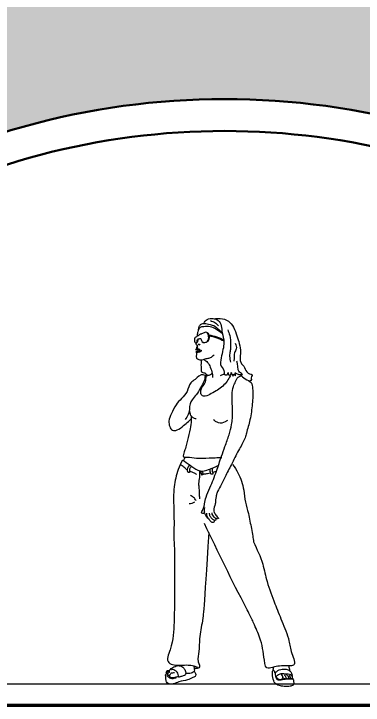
# Model space of a CAD drawing. Header units: metres. Extents: x -109 to 591, y -5 to 592.
# Drawn here: x 463.948 to 465.588, y 6.575 to 9.825 of the extents above; entities that cross this region are included whole.
import ezdxf

# ---------------------------------------------------------------- set-up
doc = ezdxf.new("R2010")
doc.units = ezdxf.units.M
doc.header["$LTSCALE"] = 0.03
doc.layers.add('Amb personas', color=8, linetype='Continuous')
for name, color, linetype, lineweight in [('HATCH SECCION', 8, 'Continuous', 5), ('Moldura con Espesor', 43, 'Continuous', 50), ('Muro', 7, 'Continuous', 70), ('Muro bajo', 7, 'Continuous', 30)]:
    doc.layers.add(name, color=color, linetype=linetype, lineweight=lineweight)

# ---------------------------------------------------------------- blocks, each defined once
blk = doc.blocks.new('dam2')
for points in [[(389.6003654792434, 512.8645793612947), (389.6046557111305, 512.8645793612947), (389.6080879010543, 512.8611507601811)], [(389.6175039523461, 512.0776206049098), (389.6178685491263, 512.0783126151407)], [(389.6460418878511, 512.0556206736592), (389.6455024289414, 512.05673323193)]]:
    blk.add_lwpolyline(points)
blk.add_circle((389.5980553743262, 512.2819788695039), 0.00470410572027258)
for points in [[(389.6287868660484, 512.9582954611042), (389.645042935327, 512.9760028649009), (389.6725004400035, 512.9785743177894), (389.694809656116, 512.9691456585673), (389.711112549058, 512.9134308637801), (389.7171188722286, 512.8697161769969), (389.7119705910213, 512.8371444499924), (389.7025320779269, 512.7994298172109), (389.7016740286068, 512.7617151844295), (389.7145447316249, 512.7351435155334), (389.7154027809451, 512.7240005557547), (389.7222671534358, 512.722286255198), (389.7265573926798, 512.722286255198), (389.731705673887, 512.7334292108701), (389.7334217651705, 512.722286255198), (389.7417907593202, 512.7210649699693), (389.7462924681886, 512.7325720626451), (389.7507617328445, 512.7193224331292), (389.7548729393197, 512.7171433494211), (389.7565890306032, 512.7240005557547), (389.7651695017342, 512.7162861970895), (389.7634534104507, 512.7300006097566), (389.772891923545, 512.7248577039798), (389.7866206758833, 512.7214291028663), (389.7960591889777, 512.7214291028663), (389.7840465352797, 512.7325720626451), (389.7771821554322, 512.7540008298708), (389.7754660641487, 512.767715242538), (389.7734743991857, 512.7828228469523)], [(389.6596410738626, 512.9700190565734), (389.6793761493715, 512.9605903973513), (389.6948209929933, 512.9451616841275)], [(389.7359959057741, 512.9254309717841), (389.7445763769052, 512.9005735993381), (389.7471505175088, 512.8577160648865), (389.7454344188685, 512.8371444499924), (389.7420022363015, 512.81914428388), (389.7420022363015, 512.7925726108773), (389.7445763769052, 512.7788582023168)], [(389.598131445836, 512.87550207364), (389.5929984607971, 512.8693577096134), (389.5899502595795, 512.865253551713), (389.5986493879599, 512.8602936078495)], [(389.5971542627168, 512.847622643358), (389.5980920567933, 512.8511022383935), (389.5979580851754, 512.8535111912928)], [(389.768601691658, 512.8637161188884), (389.7720338742249, 512.8380015982174), (389.7634534104507, 512.8208585844368), (389.7617373118104, 512.7985726648792), (389.7591631712068, 512.783143955762)], [(389.5915860863789, 512.8283832576532), (389.590926966149, 512.8157217728411), (389.5917850081124, 512.8020073601739), (389.6012235285635, 512.796007306172), (389.6218166533926, 512.7951501538404), (389.6394942303785, 512.7994883370823), (389.6550879047577, 512.802700170427), (389.6621448537305, 512.8080074141758), (389.6707253248615, 512.8148646205094)], [(389.6240427384421, 512.7958846905785), (389.6406936869381, 512.7814357452797), (389.651848291316, 512.7591498257223), (389.660428762447, 512.7308638521629), (389.6612868117672, 512.7120065378255)], [(389.6278649693569, 512.7218170566331), (389.6184264489058, 512.7261028100783), (389.5815304384917, 512.7063883475157), (389.561795355626, 512.6909596342919), (389.5437763714006, 512.6532450015104), (389.5171769160441, 512.6215304268376), (389.492293559328, 512.5941016015032), (389.4699843358587, 512.554672668165), (389.4571136328405, 512.5212437929355), (389.4605458227643, 512.4963864204896), (389.471700434499, 512.4792434067089), (389.4931516086481, 512.4801005590406), (389.5231832465715, 512.498957873378), (389.545492462684, 512.5169580394903), (389.5583631657022, 512.528100999269)], [(389.6278649693569, 512.7218170566331), (389.6218586388296, 512.6978168365189), (389.6046977039243, 512.6669594141777), (389.5849626210586, 512.6369591359548), (389.5652275455497, 512.614673220504), (389.5557890250985, 512.5966730543917), (389.5514987932114, 512.5709585337206), (389.5446344207207, 512.5478154659381), (389.5309056683824, 512.5255295463807)], [(389.7418422870076, 512.7181919800732), (389.7256823122949, 512.6935310830737), (389.6819219220332, 512.6549593020673), (389.6527483260731, 512.6395305888433), (389.6252908287534, 512.6283876290645), (389.6098459851316, 512.6335305348414), (389.6055557458876, 512.649816400397), (389.6115620764151, 512.6686737147344), (389.6287230113203, 512.6943882354053), (389.6312971519239, 512.7132455497427), (389.6381615317715, 512.7235313612964)], [(389.7865500228761, 512.7214338763029), (389.8083396762595, 512.7016726934175), (389.8341122680474, 512.6836507231372), (389.840555410466, 512.6566177738886), (389.8366895250148, 512.5871044699428), (389.8238032328065, 512.5150166011654), (389.8057624192921, 512.4558015688901), (389.7993192768736, 512.4352050337782), (389.772258056602, 512.3862882649444), (389.7372196201059, 512.322418270176), (389.7062925143832, 512.267065083091), (389.6805199299665, 512.2194355987303), (389.6637677523071, 512.1872535157038), (389.6599018594848, 512.1730933988429), (389.6573246025173, 512.1589332819821), (389.6547473455499, 512.1396240313431), (389.6470155672764, 512.1113037935069), (389.6534587170661, 512.0932818273411), (389.6650563807908, 512.0778344260071), (389.6676336377582, 512.0739725767022), (389.6624791238233, 512.072685292229), (389.6483042031313, 512.0804089949534), (389.6418610533415, 512.0894199780363), (389.6392837963741, 512.0997182455923)], [(389.5510668196602, 512.5684673941381), (389.553770502333, 512.5511819174378), (389.5601108566622, 512.5396064753558), (389.5720919180405, 512.5306724480508), (389.5806723891715, 512.5289581474941)], [(389.7222501223711, 512.5161008871586), (389.7110955179932, 512.5092436808251), (389.6819219220332, 512.5058150797115), (389.6681931696949, 512.5135294342701), (389.6596127059207, 512.5212437929355)], [(389.5127487727687, 512.3432560648154), (389.4926931071275, 512.3010775773462), (389.4716619413621, 512.223219966066), (389.4667134369734, 512.1268248255476), (389.4654763108762, 512.0489672142675), (389.4630020513107, 511.9723454385442), (389.464239184779, 511.9476287356362)], [(389.5325366017981, 512.2982131614646), (389.5223642534057, 512.3068995052779), (389.5066265260748, 512.3200005784554)], [(389.7392714967096, 512.3162999884217), (389.7620037670638, 512.27699676066), (389.7856103617457, 512.1983903092513), (389.7917305878126, 512.1442391933432), (389.8030967229897, 512.091834892404), (389.8092169490565, 512.0568986917779), (389.8198463870791, 511.9890442286103), (389.8224693453199, 511.9628420781407)], [(389.5891977127097, 512.2918702291412), (389.5870638040134, 512.2623558449535), (389.5826922118597, 512.2352802890568), (389.5835665288162, 512.2116983548685), (389.5835665288162, 512.1863696057114), (389.5844408531439, 512.1697749108255), (389.5844408531439, 512.1645344823775)], [(389.6369949132239, 512.2794947040368), (389.6246594921132, 512.2772037330999), (389.6071731234981, 512.2754569222457), (389.595806988321, 512.2719633005372)], [(389.5695774427695, 512.1584206443877), (389.5582113075924, 512.1715217216797), (389.5442222141746, 512.1828759881176)], [(389.5617085754185, 512.1514334050853), (389.5494681232848, 512.1453195712102), (389.5372276637801, 512.1435727603559)], [(389.6247225148701, 512.0708332851248), (389.6072066770781, 512.0952705723627), (389.6063323527504, 512.1214727228323), (389.6072066770781, 512.1249663445408)], [(389.6471472988399, 512.0665159570065), (389.6456766747633, 512.0568407500282), (389.6386821317399, 512.0568407500282), (389.6281903135193, 512.0655748001847), (389.6211957631248, 512.0769290666225), (389.6159498540145, 512.0891567384875), (389.615075537058, 512.0987641940711)], [(389.6537153678723, 512.0754336866839), (389.6552941760273, 512.0664482056118), (389.6509225838735, 512.0655748001847), (389.6395564486964, 512.072562039487), (389.6308132643888, 512.0830429004977), (389.6281903135193, 512.0909035493418), (389.6281903135193, 512.0996375994982)], [(389.8224693453199, 511.9628420781407), (389.8605937160688, 511.8605222805564), (389.8781238104829, 511.7810457236271), (389.9104870639767, 511.6800162018276), (389.9388048997272, 511.6005396448982), (389.9684712105158, 511.5102866055338), (389.9792589665946, 511.4523630134744), (389.9846528372628, 511.3984806012995), (389.9657742751817, 511.3971335399664), (389.9212748126844, 511.3971335399664), (389.8902600268575, 511.3917453028635), (389.8646391264411, 511.3903982415305), (389.8565483130677, 511.4106041450675), (389.8498059673612, 511.4671806757939), (389.8403666863207, 511.5170219080844), (389.8147457859044, 511.5870690397972), (389.7945187561563, 511.6342161535362), (389.7810340647434, 511.6625044168421), (389.6031277672284, 512.0530696315085)], [(389.464239184779, 511.9476287356362), (389.451830271855, 511.6102779693423), (389.4295619799925, 511.4866944589168), (389.4221392160383, 511.4286102083172), (389.445644633998, 511.4174876924201), (389.5087381239231, 511.4150160213063), (389.5347177940772, 511.4100726790789), (389.5508004480828, 511.4038935054091)], [(389.4652787634367, 511.3618417641285), (389.4630823381282, 511.3735437674716), (389.457957360484, 511.3848800819243), (389.4489532766798, 511.3923509443134), (389.4382596432849, 511.3967496082236), (389.4297699797554, 511.3973134589334), (389.4290378379859, 511.3991418951556), (389.4345288902005, 511.4027987717146), (389.4447788454888, 511.4082840844958), (389.4550288007772, 511.4123066458305), (389.4634484126986, 511.4137693972771), (389.4747965769557, 511.4115752721646), (389.485046532244, 511.4057242704931), (389.4931955838762, 511.3957023048768), (389.4971268382706, 511.3856114555903), (389.4971268382706, 511.3768349551403), (389.4956625621028, 511.372812389691)], [(389.5351981070885, 511.3863428292563), (389.5414212937014, 511.3753722036938), (389.5414212937014, 511.3654986406876), (389.5293409876748, 511.3570878250133), (389.5044482412233, 511.3479456397876), (389.4652787634367, 511.3399005130036), (389.4389217260751, 511.3318553862196), (389.4158593229906, 511.3344152002223), (389.4089039946083, 511.3420946381161), (389.406707576671, 511.3563564513473), (389.4063415094718, 511.368424139466), (389.4074397184405, 511.3768349551403), (389.4111004199168, 511.3797604539188)], [(389.4121625022181, 511.3708109755332), (389.422482760287, 511.3601459919863), (389.4331588963227, 511.3558800009952), (389.4449026372634, 511.3569464957083), (389.4534435417427, 511.3592572416714)]]:
    blk.add_spline(points, degree=3)
for points, knots in [([(389.6763908161569, 512.9777579892651), (389.6856672731549, 512.9786165489019), (389.7077784129008, 512.9806629909986), (389.7421258570774, 512.9684028668479), (389.7654906081502, 512.935493694322), (389.7767849367369, 512.8989473806371), (389.7876749573783, 512.8609802428655), (389.7931338285977, 512.8258477774951), (389.7873256682003, 512.7979334307274), (389.7897778538877, 512.7721869810117), (389.8106982450848, 512.7539880452085), (389.8133617360513, 512.7261933942866), (389.8488025398912, 512.7190427971758), (389.8314719414109, 512.70724411624), (389.8395957352341, 512.6954022923254), (389.8314746770933, 512.6924209222454), (389.8266288131509, 512.6907561920269)], [0, 0, 0, 0, 0.2046259305617079, 0.4877414456008503, 0.7522489145540279, 1.060925539150847, 1.328102829180171, 1.625569468120927, 1.82784613096811, 1.955127037656074, 2.173390099489337, 2.388262637922702, 2.547218152656189, 2.629299992592564, 2.693483837233186, 2.781076678297141, 2.781076678297141, 2.781076678297141, 2.781076678297141]), ([(389.7117675551433, 512.909123665173), (389.7032113145457, 512.9158614667879), (389.6864321450564, 512.9289990612169), (389.6585634354551, 512.945480654759), (389.6312859265627, 512.942914630007), (389.6113170702016, 512.9436858383135), (389.6023986956897, 512.9263882289775), (389.6083694335128, 512.9473900575358), (389.6143401052042, 512.9553698925338), (389.6309258729639, 512.9600032590037), (389.6523976904814, 512.9538410958071), (389.6779457627226, 512.9472020599646), (389.6931188276857, 512.9299280202881), (389.7038782244579, 512.9207917490934), (389.7094110079504, 512.9151621724567), (389.711112549058, 512.9134308637801)], [0.01000074871195943, 0.01000074871195943, 0.01000074871195943, 0.01000074871195943, 0.2519080958979453, 0.4829125628750198, 0.6909101395712705, 0.8502740922849421, 0.8956716958198837, 0.9933797239902102, 1.096640797903723, 1.162409819203647, 1.346838025403083, 1.584292311264291, 1.722396141481145, 1.842700668860921, 1.89613062139314, 1.89613062139314, 1.89613062139314, 1.89613062139314]), ([(389.5922710033624, 512.8715342283604), (389.5901446335781, 512.871162857298), (389.5826929738498, 512.8744763719552), (389.5853134977983, 512.8845338045409), (389.5853325765886, 512.8963471938049), (389.5999042156549, 512.9004325771774), (389.6086011421125, 512.9085706991435), (389.6167647080389, 512.9109595581397), (389.6167647080389, 512.9109595581397), (389.6229022999996, 512.9139375617852), (389.6297955261088, 512.9170150251935), (389.6427557443619, 512.9187365191875), (389.6490095661655, 512.9050031450421), (389.6505011703924, 512.8913128216442), (389.644759776019, 512.8772708596176), (389.6348225064426, 512.8726225590418), (389.6229889373332, 512.8702239431606), (389.6159211006533, 512.8797653212658), (389.6152163730366, 512.8912728835978), (389.6059038033958, 512.8894221453085), (389.5970997899306, 512.8884392333912), (389.5974340645519, 512.8814948019569), (389.5965703387, 512.8745097570153), (389.5922710033624, 512.8715342283604)], [1.029626130519683, 1.029626130519683, 1.029626130519683, 1.029626130519683, 1.080251537735419, 1.162309128135357, 1.226492972775987, 1.322631822643684, 1.44378838848639, 1.489650007738167, 1.489650007738167, 1.489650007738167, 1.607995163574127, 1.670995891220226, 1.739092301427288, 1.896933299144212, 1.981386998271049, 2.04623422738555, 2.134659451486788, 2.215288377100798, 2.283081114775664, 2.333481718499081, 2.393243201957446, 2.451269161807105, 2.469049312360149, 2.469049312360149, 2.469049312360149, 2.469049312360149]), ([(389.6045262612676, 512.9313194576894), (389.6034348813158, 512.9279467514409), (389.6007247723086, 512.9195778026985), (389.5973385836058, 512.9093632768021), (389.5979018557171, 512.9025204710409), (389.5981011922736, 512.9009136231433)], [0.006286788454975187, 0.006286788454975187, 0.006286788454975187, 0.006286788454975187, 0.0847533159497952, 0.2008052768110997, 0.2363418935076323, 0.2363418935076323, 0.2363418935076323, 0.2363418935076323]), ([(389.6427391290425, 512.9162646328374), (389.6429405848837, 512.9161874297328), (389.6457628721486, 512.9149327108609), (389.6507631649042, 512.9039520827897), (389.6522547691309, 512.8902617593919), (389.6465133747576, 512.8762197973653), (389.6365761051812, 512.8715714967894), (389.6278875225756, 512.8698103567623), (389.6238821485508, 512.8721299696377), (389.623236322451, 512.8726185299835)], [1.665910524356947, 1.665910524356947, 1.665910524356947, 1.665910524356947, 1.670995891220226, 1.739092301427288, 1.896933299144212, 1.981386998271049, 2.04623422738555, 2.134659451486788, 2.153124825865227, 2.153124825865227, 2.153124825865227, 2.153124825865227]), ([(389.6140442448939, 512.8889525577658), (389.6124607943805, 512.8893291802669), (389.6071765138316, 512.8883173949461), (389.5988533886692, 512.8873881711389), (389.5991876632905, 512.8804437397046), (389.5983872499015, 512.8763993481219), (389.598131445836, 512.87550207364)], [2.292267795918906, 2.292267795918906, 2.292267795918906, 2.292267795918906, 2.333481718499081, 2.393243201957446, 2.451269161807105, 2.469049312360149, 2.469049312360149, 2.469049312360149, 2.469049312360149]), ([(389.649064841608, 512.906539814575), (389.6617740646981, 512.9032612243894), (389.6850576232681, 512.896889529569), (389.70668363253, 512.8862375187258), (389.7164803552168, 512.8811363721694)], [0.04803086434492612, 0.04803086434492612, 0.04803086434492612, 0.04803086434492612, 0.336074966001519, 0.5786481220413784, 0.5786481220413784, 0.5786481220413784, 0.5786481220413784]), ([(389.6502432417436, 512.9021042950791), (389.6623626813285, 512.8989581134836), (389.6853843208793, 512.8925413647491), (389.7067797342429, 512.881925186187), (389.7169005508026, 512.8766368402124)], [0.06124032691658865, 0.06124032691658865, 0.06124032691658865, 0.06124032691658865, 0.336074966001519, 0.5868200692637396, 0.5868200692637396, 0.5868200692637396, 0.5868200692637396]), ([(389.5969854217321, 512.8607700365909), (389.5953740680477, 512.8539133873688), (389.5919925603503, 512.84849612026), (389.5898020972031, 512.8398427652222), (389.5931373757937, 512.8475849442923), (389.597150417993, 512.8412383047289), (389.6008558502425, 512.8476119045665), (389.6065316695859, 512.8386756013592), (389.6180896398866, 512.835792257344), (389.6051456747984, 512.8270578009962), (389.59698445322, 512.8270039209104), (389.5900981424325, 512.8286430233571), (389.5915274231459, 512.8344081242568), (389.5979604265255, 512.8316877779434), (389.6032610184442, 512.831115340472), (389.6115700640246, 512.8346930817496), (389.6012839146812, 512.8390426306861), (389.5963137046938, 512.8404812801125), (389.5915481789756, 512.8385195308487), (389.5898020972031, 512.8398427652222), (389.5898020972031, 512.8398427652222), (389.5907258721741, 512.8424161017474)], [1.013953108829435, 1.013953108829435, 1.013953108829435, 1.013953108829435, 1.056526136628466, 1.09480900588516, 1.121523971496511, 1.149692827548147, 1.181181360266161, 1.252984948352652, 1.307161106384164, 1.391870994923323, 1.480072024431131, 1.511560495840726, 1.537510829126886, 1.575311254911276, 1.625711858634693, 1.653880714686335, 1.708056828747431, 1.746377585122928, 1.784698341498424, 1.802508351152706, 1.858653732040032, 1.858653732040032, 1.858653732040032, 1.858653732040032]), ([(389.5965471018012, 512.8399094402483), (389.5978450700694, 512.8382780825077), (389.5992355478314, 512.8365360887933), (389.5985778157003, 512.8344430714974), (389.595818120368, 512.8326930501862)], [0.005566002196000954, 0.005566002196000954, 0.005566002196000954, 0.005566002196000954, 0.02457922877144878, 0.05350094827703491, 0.05350094827703491, 0.05350094827703491, 0.05350094827703491]), ([(389.6123777119091, 512.7939737457468), (389.6117255529133, 512.7884505548585), (389.6099233898562, 512.7731878802036), (389.6103490965536, 512.7561654482943), (389.6112233067202, 512.7363383464701), (389.6247945702819, 512.7356392738405), (389.6327178945349, 512.7300236972628), (389.6345777804256, 512.7259511312853), (389.6351998434894, 512.7244672403293)], [0, 0, 0, 0, 0.1213457802626461, 0.3353244894710368, 0.3995083447157926, 0.5095158648171911, 0.5724929302532208, 0.6074024107488494, 0.6074024107488494, 0.6074024107488494, 0.6074024107488494]), ([(389.6278649693569, 512.7218170566331), (389.6283692411713, 512.7223703766525), (389.6298458852722, 512.7239906471481), (389.6334848417833, 512.7238316452447), (389.6365006891332, 512.7249897495851), (389.6387080514298, 512.7240653684323), (389.6389769317981, 512.723292152731), (389.6390241104176, 512.7230900016268)], [0, 0, 0, 0, 0.01596338715493022, 0.04674511008221132, 0.07315609429346406, 0.08699152445369204, 0.09151032648755138, 0.09151032648755138, 0.09151032648755138, 0.09151032648755138]), ([(389.6378065722817, 512.7231089495583), (389.6405267311174, 512.723062455471), (389.6457120604649, 512.722973825663), (389.653545495889, 512.7261069513022), (389.6579472043771, 512.7294901076691), (389.6603352219581, 512.7314935249758)], [0, 0, 0, 0, 0.05938791339351349, 0.1132087899287362, 0.1815985051122674, 0.1815985051122674, 0.1815985051122674, 0.1815985051122674]), ([(389.696523594481, 512.7209721389726), (389.7014191980005, 512.7227209887117), (389.7072703510861, 512.7248111881133), (389.7133737713161, 512.7256450185711), (389.7143746769477, 512.7257604809021)], [0, 0, 0, 0, 0.1137451054273062, 0.1359464715505314, 0.1359464715505314, 0.1359464715505314, 0.1359464715505314]), ([(389.6050862007401, 512.1057235365347), (389.6043462986585, 512.1023336694377), (389.6029282843817, 512.0958370260847), (389.5867571958036, 512.1000778761614), (389.5992302545831, 512.1153017042856), (389.6030618315305, 512.1279912972103), (389.6077965168042, 512.1472849533385), (389.6139369081659, 512.1772542626204), (389.6397401607587, 512.2240090531459), (389.664029486493, 512.2853556737297), (389.6872196409247, 512.3472146100476), (389.7083108750514, 512.4013850607303), (389.7266545829164, 512.4479312707058), (389.7397548893492, 512.4902576960815), (389.7469353466346, 512.5364533282552), (389.7462451578955, 512.5818350804515), (389.7463179409, 512.630019652951), (389.7505843810927, 512.6656815319477), (389.7636616422797, 512.6877315965212), (389.7698232798818, 512.7033184574276), (389.7791673785826, 512.713229106772), (389.7873463859506, 512.715293395489), (389.7916447575984, 512.7160605311192)], [0, 0, 0, 0, 0.06457502453871017, 0.1237573308743, 0.2515442938472024, 0.3408768109032078, 0.4466464938889328, 0.678412595548201, 1.017081551251003, 1.60913987580903, 2.134447375796533, 2.471518335607293, 2.889638520311934, 3.23673060598387, 3.44443644182285, 3.916928046711514, 4.231222560640521, 4.511716062621534, 4.689584287327079, 4.789982047951253, 4.88072067526714, 4.97465744830935, 4.97465744830935, 4.97465744830935, 4.97465744830935]), ([(389.5576824606487, 512.5429588670116), (389.5581220183504, 512.5359941875172), (389.5590760948872, 512.51577093569), (389.5518499615832, 512.4791522661711), (389.5380259753147, 512.4301638099723), (389.5289726311256, 512.3957088640216), (389.5119572905256, 512.3552246891926), (389.5459749884995, 512.3558425332202), (389.5797662542579, 512.3473654286354), (389.6269828619321, 512.349527726915), (389.6630937055079, 512.3491686729091), (389.6823578373061, 512.3492012290648), (389.6899341293079, 512.3491999646134), (389.6919739000425, 512.3491996241842)], [0.03679921324419645, 0.03679921324419645, 0.03679921324419645, 0.03679921324419645, 0.1898913215016927, 0.4819467223349662, 0.8599490489672235, 1.263588801846009, 1.432288271363409, 1.543103238777955, 1.860005250086896, 2.283743505182304, 2.540525142838458, 2.662496403135588, 2.707433177548044, 2.707433177548044, 2.707433177548044, 2.707433177548044]), ([(389.523920160047, 512.3559175021908), (389.5232741920628, 512.3529641291519), (389.521724640866, 512.3473872375015), (389.5181511980228, 512.3428969212829), (389.5162180938861, 512.3408261260074)], [0.02585494159643289, 0.02585494159643289, 0.02585494159643289, 0.02585494159643289, 0.09130815720765581, 0.1529623655274024, 0.1529623655274024, 0.1529623655274024, 0.1529623655274024]), ([(389.5127487727687, 512.3432560648154), (389.5243449898748, 512.3356066925555), (389.5475904664343, 512.3202729589823), (389.5732924309468, 512.2950549186988), (389.6042237749114, 512.2880928933404), (389.6285946349466, 512.2962658249229), (389.6505254819348, 512.30365189244), (389.6654368451308, 512.3101757145645), (389.6725173399851, 512.3128834574742), (389.6745994021439, 512.3136614399186)], [0, 0, 0, 0, 0.3066925300465776, 0.6147879047922389, 0.7721580435441342, 0.9761638952505862, 1.167008032520012, 1.285011991371938, 1.333971038112964, 1.333971038112964, 1.333971038112964, 1.333971038112964]), ([(389.5443315593081, 512.3211329420361), (389.5394626191983, 512.3146043827197), (389.5328905112938, 512.3056648543744), (389.5316790617484, 512.2902517783186), (389.5471722480841, 512.2826636581048), (389.5434172925489, 512.3000722775181), (389.5480432103935, 512.3086352081077), (389.5519489582048, 512.3116746397457), (389.553994164137, 512.3131729226241)], [0.002976226235100476, 0.002976226235100476, 0.002976226235100476, 0.002976226235100476, 0.1801151193197602, 0.2445639869936794, 0.3163216064472998, 0.4281074266410475, 0.4811460725106499, 0.5358218545380508, 0.5358218545380508, 0.5358218545380508, 0.5358218545380508]), ([(389.5448323928378, 512.292679133193), (389.551133184488, 512.2897247669418), (389.5614536149529, 512.2848560540891), (389.5710703635708, 512.2787235648577), (389.5748233518798, 512.2763303276728)], [0.004806244395226721, 0.004806244395226721, 0.004806244395226721, 0.004806244395226721, 0.1578643346157389, 0.2558262554584638, 0.2558262554584638, 0.2558262554584638, 0.2558262554584638]), ([(389.6360027681973, 512.2987740203445), (389.6354779194438, 512.2926893929676), (389.6348863684239, 512.2853393055082), (389.6386783766897, 512.2744552746536), (389.6442328015963, 512.2769159808388), (389.6519709075964, 512.2753083641081), (389.6454908839833, 512.2867260677522), (389.647448300976, 512.2944135475649), (389.6479723681296, 512.3005076529076), (389.6481744523715, 512.3030944011022)], [0.00201973674176795, 0.00201973674176795, 0.00201973674176795, 0.00201973674176795, 0.1412283665002486, 0.169913414746195, 0.2212697747504154, 0.2469479006308762, 0.3123488769029301, 0.3893029112387574, 0.4452211970261666, 0.4452211970261666, 0.4452211970261666, 0.4452211970261666]), ([(389.6639032421417, 512.2856748338115), (389.6615832382883, 512.2854838936239), (389.6563066321643, 512.2848872617013), (389.6512321330147, 512.2832541919349), (389.6483899824577, 512.2822543973942)], [0.1699313294437143, 0.1699313294437143, 0.1699313294437143, 0.1699313294437143, 0.2211495015868036, 0.2871792163749476, 0.2871792163749476, 0.2871792163749476, 0.2871792163749476]), ([(389.6217642455881, 512.0116415081632), (389.5875017933534, 511.6530318127571), (389.580760878649, 511.6056897433547), (389.5617891065766, 511.5411219542502), (389.563106212593, 511.4771084981181), (389.5488655549328, 511.4375840711567), (389.5653190819, 511.4023978583996), (389.5472551033078, 511.3960148205783), (389.540303735498, 511.3990954014681), (389.5356998856146, 511.4019101657085)], [0, 0, 0, 0, 0.4505212008972038, 1.052030659275633, 1.480049843835992, 1.816888976250618, 2.025786738487023, 2.078710800023262, 2.191408509456473, 2.191408509456473, 2.191408509456473, 2.191408509456473]), ([(389.534928032277, 511.4100051992384), (389.5350542840357, 511.4075974067079), (389.5354694843286, 511.4015258975627), (389.5380490364166, 511.3916626826257), (389.5307089896451, 511.3761008264731), (389.5126249091953, 511.3767318806542), (389.5008862671895, 511.3762402117604), (389.4967829376273, 511.375701945587)], [0.01423001020698022, 0.01423001020698022, 0.01423001020698022, 0.01423001020698022, 0.06733992972368, 0.1482925978555633, 0.2347734072739606, 0.399776162664212, 0.492613173467005, 0.492613173467005, 0.492613173467005, 0.492613173467005]), ([(389.411220266972, 511.3815119676138), (389.4102753342519, 511.3822856713353), (389.4079656590153, 511.3847699057803), (389.4115217749252, 511.3906864018003), (389.4165091635821, 511.3905433749121), (389.4190433144815, 511.3911656275735), (389.4202521662365, 511.3914624572619)], [0.01121671910208408, 0.01121671910208408, 0.01121671910208408, 0.01121671910208408, 0.0361398863879729, 0.08544235973809258, 0.1154919738380132, 0.1429012790435893, 0.1429012790435893, 0.1429012790435893, 0.1429012790435893]), ([(389.4164516841096, 511.3754383858965), (389.4151125190955, 511.3755536285334), (389.4111847665339, 511.3761853317033), (389.4105699040481, 511.3837096322131), (389.414397000467, 511.3875171739613), (389.4191048252398, 511.3894705083644), (389.4226598049099, 511.3897890333283), (389.4250110693104, 511.3899997058153)], [0.005894637142110934, 0.005894637142110934, 0.005894637142110934, 0.005894637142110934, 0.03324435475102751, 0.09020303353160129, 0.1225496645536917, 0.1490169958726433, 0.2007166755919206, 0.2007166755919206, 0.2007166755919206, 0.2007166755919206]), ([(389.4127609283007, 511.390090629953), (389.4126708238733, 511.3908953466994), (389.412657303141, 511.3937768903116), (389.4188661068135, 511.3938535581108), (389.4237678693669, 511.3931175105163), (389.4263103779751, 511.396560078048), (389.4284859010197, 511.3972222987269), (389.4296129962503, 511.3974837269392)], [0.007841649258927266, 0.007841649258927266, 0.007841649258927266, 0.007841649258927266, 0.02416501550838746, 0.07110305887088653, 0.1061475465742559, 0.1309170018469224, 0.1558523121787326, 0.1558523121787326, 0.1558523121787326, 0.1558523121787326]), ([(389.4247471054283, 511.368845701454), (389.4237043041723, 511.3686096289483), (389.4210058386461, 511.3684167311233), (389.4160697280337, 511.3728060162214), (389.4157972385054, 511.3807569687789), (389.4209758686782, 511.3855579260614), (389.4243635224175, 511.3858558209315), (389.4257432110799, 511.3859771444806)], [0.0232531414472964, 0.0232531414472964, 0.0232531414472964, 0.0232531414472964, 0.0463973071705755, 0.08458225778225012, 0.1517611009732538, 0.1954945809752792, 0.2255442004740123, 0.2255442004740123, 0.2255442004740123, 0.2255442004740123]), ([(389.464752218827, 511.3650901797965), (389.4644400661897, 511.3649808729198), (389.4586044833573, 511.3629703209417), (389.4481851235993, 511.3605500111795), (389.4356008472755, 511.3580662141787), (389.4225545749046, 511.3623404771857), (389.4256191008871, 511.3755434818495), (389.4324322737524, 511.3821088089256), (389.4397192195892, 511.3822678150937), (389.4440736499391, 511.3827631894692), (389.446609196227, 511.3830516415875)], [0.7419770059904546, 0.7419770059904546, 0.7419770059904546, 0.7419770059904546, 0.7492079447397364, 0.8769764550596433, 0.9767510488454012, 1.035688940307321, 1.13828387568916, 1.195401628478064, 1.236074794035822, 1.292773676662357, 1.292773676662357, 1.292773676662357, 1.292773676662357]), ([(389.894206970367, 511.3791185705786), (389.8940794580968, 511.379336366457), (389.8927960171053, 511.381873847069), (389.8944674957304, 511.3869548327204), (389.8947902797483, 511.3912973454536), (389.8948494794009, 511.3928497264267)], [0.09604222964068515, 0.09604222964068515, 0.09604222964068515, 0.09604222964068515, 0.1019197660547785, 0.1630191848322302, 0.1977177422232739, 0.1977177422232739, 0.1977177422232739, 0.1977177422232739]), ([(389.9006276629246, 511.3678491122429), (389.9000481170003, 511.3702349192104), (389.8994532568587, 511.3726837699584), (389.8979528943115, 511.3747013199857), (389.8979137157979, 511.3747529928277)], [0, 0, 0, 0, 0.05309190225635591, 0.05449482976910699, 0.05449482976910699, 0.05449482976910699, 0.05449482976910699]), ([(389.9007330107636, 511.3668519727921), (389.904824863504, 511.3705165159718), (389.9162182091738, 511.3805101150026), (389.9383017120651, 511.3830748027001), (389.9596141785163, 511.3816350335154), (389.9711317372266, 511.3709339265105), (389.9754628123443, 511.3624524682192), (389.9810414776491, 511.349022762859), (389.9656961486154, 511.3602580840715), (389.9513737598855, 511.3594431246848), (389.9322965674894, 511.3616778101631), (389.9168900177685, 511.3604332656802), (389.910267278094, 511.3530622635991), (389.9050169001318, 511.3508727891425), (389.9035280987243, 511.3487838615355), (389.9030455288541, 511.3479277147866)], [0.006061846740217256, 0.006061846740217256, 0.006061846740217256, 0.006061846740217256, 0.1251007909962715, 0.3353463561086356, 0.4708238287957915, 0.5870583663256004, 0.6433441965993886, 0.7182286767332716, 0.769404905755485, 0.9332754425031782, 1.074645189410985, 1.187625758321259, 1.250176123158135, 1.286158523843844, 1.307644164576121, 1.307644164576121, 1.307644164576121, 1.307644164576121]), ([(389.9697662617184, 511.3715090902717), (389.9691461705941, 511.3747866662357), (389.9679704716061, 511.3806556073266), (389.9654604468744, 511.3891677453935), (389.9664683744365, 511.3944179369683), (389.9671738435256, 511.3970653744962)], [0.01967018210214912, 0.01967018210214912, 0.01967018210214912, 0.01967018210214912, 0.09343825455971243, 0.1517417157881057, 0.2109748378604708, 0.2109748378604708, 0.2109748378604708, 0.2109748378604708]), ([(389.4652787634367, 511.3618417641285), (389.4702694542182, 511.3636062661366), (389.4779075815098, 511.3650933272401), (389.4867141113539, 511.3678163089174), (389.4932141657669, 511.3705392905946), (389.4956625621028, 511.372812389691)], [0, 0, 0, 0, 0.1127563464926922, 0.1735974072467864, 0.2386623711299945, 0.2386623711299945, 0.2386623711299945, 0.2386623711299945]), ([(389.9059065968358, 511.3510481457228), (389.9064282185917, 511.3484943247649), (389.9084402224176, 511.3414623511576), (389.918511868961, 511.3356491573982), (389.9300109529083, 511.3348999592297), (389.9349945972532, 511.3419263672081), (389.9365159130585, 511.3498184348301), (389.932002216083, 511.3556019400349), (389.928702244087, 511.3581960455147), (389.9276480395259, 511.3590247549195)], [0.02378306174385309, 0.02378306174385309, 0.02378306174385309, 0.02378306174385309, 0.07958834359250025, 0.1843187468754928, 0.2569085440433613, 0.305736441672866, 0.3596369550958022, 0.4230883730969772, 0.4528736363538693, 0.4528736363538693, 0.4528736363538693, 0.4528736363538693]), ([(389.9352530378507, 511.3443369732091), (389.9376925753717, 511.3431340541981), (389.9414454331525, 511.3412251859542), (389.9469502262115, 511.3376551506072), (389.9517044056861, 511.3418894861121), (389.9494807868452, 511.3483025793851), (389.9450066641591, 511.351721174119), (389.9440423051503, 511.3553525479211), (389.943756345214, 511.3564293537704)], [0.01157427558207061, 0.01157427558207061, 0.01157427558207061, 0.01157427558207061, 0.07337094393415655, 0.1059642142780598, 0.1411234700268257, 0.1799924335543124, 0.2371829103656551, 0.2612899378911761, 0.2612899378911761, 0.2612899378911761, 0.2612899378911761]), ([(389.9496497791408, 511.3404146279818), (389.9502550879423, 511.3399664551004), (389.9524796297648, 511.3385525182564), (389.9572951552723, 511.3388891829044), (389.9628001066984, 511.3416391924192), (389.9626378996256, 511.3488894107748), (389.9569131567258, 511.3516204183344), (389.9542418826161, 511.3546331867439), (389.953109553066, 511.3559102727177)], [0.0111299396240541, 0.0111299396240541, 0.0111299396240541, 0.0111299396240541, 0.02750327602007486, 0.06947099074329556, 0.1107259189237189, 0.1488385489708533, 0.2001434388709858, 0.2378927148502756, 0.2378927148502756, 0.2378927148502756, 0.2378927148502756]), ([(389.9592833864119, 511.3400499375769), (389.9610451368265, 511.3393662056736), (389.9640306801258, 511.3383386315417), (389.9694566264103, 511.3406177990752), (389.9697161279945, 511.3442029768516), (389.9690440859557, 511.3494545655866), (389.9667855287896, 511.3526487846687), (389.9655804944118, 511.3543530336741)], [0.01681681803739913, 0.01681681803739913, 0.01681681803739913, 0.01681681803739913, 0.06031801986858444, 0.08702478186077191, 0.129637391951332, 0.1685063554788201, 0.2129652298363841, 0.2129652298363841, 0.2129652298363841, 0.2129652298363841]), ([(389.9698496864729, 511.3411732080472), (389.9712086035412, 511.3398498520816), (389.9735591186751, 511.3381778862682), (389.9785311684383, 511.3396563487345), (389.9794531752454, 511.3446943292191), (389.9783968474928, 511.349936187429), (389.9752612809154, 511.3512046825161), (389.9738944553089, 511.3517576325251)], [0.01620502248051051, 0.01620502248051051, 0.01620502248051051, 0.01620502248051051, 0.05500655204014972, 0.07913379534063082, 0.1152943738517773, 0.1550885233976271, 0.1858401503942509, 0.1858401503942509, 0.1858401503942509, 0.1858401503942509]), ([(389.9814682209001, 511.3369190947159), (389.9809595803175, 511.3378141283494), (389.980098831795, 511.3393287516489), (389.978994032414, 511.3406680508006), (389.9785265071447, 511.3412047255977)], [0, 0, 0, 0, 0.02260739523399537, 0.03825743109736414, 0.03825743109736414, 0.03825743109736414, 0.03825743109736414])]:
    blk.add_open_spline(points, degree=3, knots=knots)
blk.add_open_spline([(389.5940246021009, 512.870483166108), (389.5923261944268, 512.8701865387449), (389.5901704689772, 512.8709334201416), (389.5886065258095, 512.8721473679824)], degree=3)
at = {"start_tangent": (-0.9940182661818839, 0.1092139482701801), "end_tangent": (-0.9940182661818839, 0.1092139482701801)}
blk.add_spline([(389.9806495531448, 511.3372233959654), (389.933363890407, 511.3351470758691), (389.9094612472992, 511.3372233959654), (389.9021865259859, 511.3517576325251), (389.8981272143423, 511.3743897000536), (389.8949871376615, 511.3784999907068), (389.8917940711788, 511.338780635009), (389.9032257729408, 511.3164601950022), (389.9229714355999, 511.307116756626), (389.9458348317526, 511.3040022785389), (389.9666197413667, 511.3040022785389), (389.9801299296673, 511.3086739956697), (389.9837672866385, 511.316979276055), (389.9827280470547, 511.3315135167292), (389.9806495531448, 511.3372233959654)], degree=3, dxfattribs=at)

msp = doc.modelspace()

# ---------------------------------------------------------------- hatches: boundary and pattern name
at = {"layer": 'HATCH SECCION'}
msp.add_hatch(color=31, dxfattribs=at).paths.add_polyline_path([(462.8521154182553, 8.674892335326037), (463.1021154182552, 8.674888533642232), (463.1021154182552, 8.905267101369368, -0.282778134366367), (466.7717409237206, 8.905273184063454), (466.7717409237206, 8.674890054315753), (466.8717409237208, 8.674888533642232), (466.8717409237208, 8.905267101369368, -0.2526427211490327), (467.5021154182555, 9.424115069845802), (467.5021154182555, 10.47490541894159), (464.8521154182551, 10.47490541894159), (464.852115418255, 10.5749054189416), (464.9521154182552, 10.57490541894159), (464.9521154182551, 10.87490541894159), (463.7521154182551, 10.87490541894159, -0.4142135623731288), (463.352115418255, 11.27490541894159), (462.8521154182551, 11.27490541894159)])

# ---------------------------------------------------------------- linework, layer by layer
at = {"layer": 'Moldura con Espesor'}
for points in [[(466.7717409237206, 8.674892335326035), (466.7717409237206, 8.905273184063454, 0.282778134366367), (463.1021154182552, 8.905267101369368), (463.1021154182552, 8.67488625263195)], [(466.6217409237207, 8.674892335326035), (466.6217409237207, 8.824901918480856, 0.2666267761704276), (463.2521154182551, 8.824895835786771), (463.2521154182551, 8.67488625263195)]]:
    msp.add_lwpolyline(points, format="xyb", dxfattribs=at)
at = {"layer": 'Muro'}
msp.add_line((460.6672945580278, 6.574905418941597), (470.8795878770734, 6.574905418941597), dxfattribs=at)
at = {"layer": 'Muro bajo'}
msp.add_line((460.6672945580278, 6.674905418941592), (470.8795878770734, 6.674905418941592), dxfattribs=at)

# ---------------------------------------------------------------- block references
at = {"layer": 'Amb personas', "xscale": 1.038476208490459, "yscale": 1.038476208490465, "zscale": 1.038476208490445, "rotation": 1.817551029353074}
msp.add_blockref('dam2', (77.31811472966058, -536.8907305439652), dxfattribs=at)

doc.saveas('drawing.dxf')
